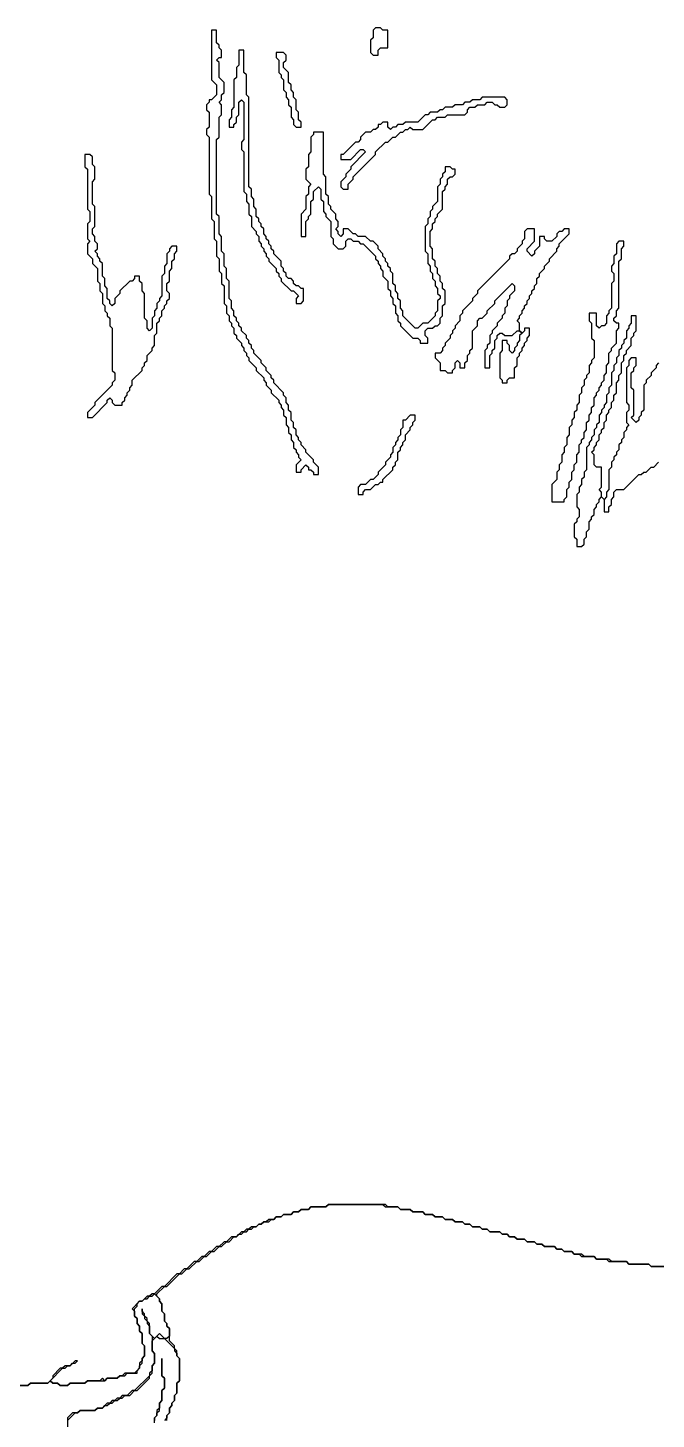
# Model space of a CAD drawing. Header units: metres. Extents: x 0 to 100, y 0 to 129.
# Drawn here: x 40.27 to 46.6, y 99.54 to 113.55 of the extents above; entities that cross this region are included whole.
import ezdxf

# ---------------------------------------------------------------- set-up
doc = ezdxf.new("R2010")
doc.units = ezdxf.units.M

msp = doc.modelspace()

# ---------------------------------------------------------------- linework, layer by layer
for points in [[(42.125, 113.525), (42.125, 113.025), (42.175, 112.975), (42.175, 112.875), (42.125, 112.825), (42.1, 112.825), (42.1, 112.8), (42.075, 112.775), (42.075, 112.725), (42.1, 112.7), (42.1, 112.55), (42.075, 112.525), (42.075, 112.475), (42.1, 112.45), (42.1, 111.875), (42.125, 111.85), (42.125, 111.625), (42.15, 111.6), (42.15, 111.425), (42.175, 111.4), (42.175, 111.25), (42.2, 111.225), (42.2, 111.1), (42.225, 111.075), (42.225, 110.975), (42.25, 110.95), (42.25, 110.775), (42.275, 110.75), (42.275, 110.675), (42.3, 110.65), (42.3, 110.6), (42.325, 110.575), (42.325, 110.55), (42.35, 110.525), (42.35, 110.475), (42.375, 110.45), (42.375, 110.425), (42.425, 110.375), (42.425, 110.35), (42.45, 110.325), (42.45, 110.3), (42.475, 110.275), (42.475, 110.25), (42.5, 110.225), (42.5, 110.2), (42.575, 110.125), (42.575, 110.1), (42.65, 110.025), (42.65, 110), (42.675, 109.975), (42.675, 109.95), (42.725, 109.9), (42.725, 109.875), (42.8, 109.8), (42.8, 109.775), (42.825, 109.75), (42.825, 109.725), (42.85, 109.7), (42.85, 109.65), (42.875, 109.625), (42.875, 109.55), (42.9, 109.525), (42.9, 109.475), (42.925, 109.45), (42.925, 109.4), (42.95, 109.375), (42.95, 109.325), (42.975, 109.3), (42.975, 109.275), (43, 109.25), (43, 109.225), (43.025, 109.2), (42.975, 109.15), (42.975, 109.075), (43.025, 109.075), (43.025, 109.1), (43.075, 109.15), (43.1, 109.125), (43.1, 109.1), (43.125, 109.1), (43.15, 109.075), (43.15, 109.05), (43.2, 109.05), (43.2, 109.125), (43.15, 109.175), (43.15, 109.2), (43.075, 109.275), (43.075, 109.3), (43.025, 109.35), (43.025, 109.375), (43, 109.4), (43, 109.425), (42.975, 109.45), (42.975, 109.5), (42.95, 109.525), (42.95, 109.575), (42.925, 109.6), (42.925, 109.675), (42.9, 109.7), (42.9, 109.75), (42.875, 109.775), (42.875, 109.825), (42.85, 109.85), (42.85, 109.875), (42.75, 109.975), (42.75, 110), (42.725, 110.025), (42.725, 110.05), (42.675, 110.1), (42.675, 110.125), (42.625, 110.175), (42.625, 110.2), (42.55, 110.275), (42.55, 110.3), (42.525, 110.325), (42.525, 110.35), (42.5, 110.375), (42.5, 110.4), (42.475, 110.425), (42.475, 110.45), (42.425, 110.5), (42.425, 110.525), (42.4, 110.55), (42.4, 110.575), (42.375, 110.6), (42.375, 110.625), (42.35, 110.65), (42.35, 110.7), (42.325, 110.725), (42.325, 110.8), (42.3, 110.825), (42.3, 111), (42.275, 111.025), (42.275, 111.125), (42.25, 111.15), (42.25, 111.275), (42.225, 111.3), (42.225, 111.45), (42.2, 111.475), (42.2, 111.65), (42.175, 111.675), (42.175, 112.425), (42.2, 112.45), (42.2, 112.65), (42.225, 112.675), (42.225, 112.775), (42.2, 112.8), (42.225, 112.825), (42.225, 112.875), (42.25, 112.9), (42.25, 113), (42.2, 113.05), (42.2, 113.2), (42.175, 113.225), (42.2, 113.25), (42.225, 113.25), (42.225, 113.325), (42.2, 113.35), (42.2, 113.375), (42.175, 113.4), (42.175, 113.525), (42.125, 113.525)], [(43.775, 113.55), (43.75, 113.525), (43.75, 113.45), (43.725, 113.425), (43.725, 113.3), (43.75, 113.275), (43.8, 113.275), (43.8, 113.325), (43.825, 113.35), (43.9, 113.35), (43.9, 113.525), (43.85, 113.525), (43.825, 113.55), (43.775, 113.55)], [(42.4, 113.325), (42.4, 113.175), (42.375, 113.15), (42.375, 113.05), (42.35, 113.025), (42.35, 112.75), (42.325, 112.725), (42.325, 112.65), (42.3, 112.625), (42.3, 112.55), (42.35, 112.55), (42.35, 112.575), (42.375, 112.6), (42.375, 112.65), (42.4, 112.675), (42.4, 112.8), (42.425, 112.825), (42.45, 112.8), (42.45, 112.425), (42.425, 112.4), (42.425, 112.325), (42.45, 112.3), (42.45, 111.9), (42.475, 111.875), (42.475, 111.8), (42.5, 111.775), (42.5, 111.675), (42.525, 111.65), (42.525, 111.55), (42.575, 111.5), (42.575, 111.475), (42.6, 111.45), (42.6, 111.4), (42.625, 111.375), (42.625, 111.35), (42.65, 111.325), (42.65, 111.3), (42.675, 111.275), (42.675, 111.25), (42.7, 111.225), (42.7, 111.2), (42.775, 111.125), (42.775, 111.1), (42.8, 111.075), (42.8, 111.05), (42.825, 111.025), (42.825, 111), (42.925, 110.9), (42.95, 110.9), (43, 110.85), (42.975, 110.825), (42.975, 110.775), (43.025, 110.775), (43.05, 110.8), (43.05, 110.925), (43.025, 110.925), (43, 110.95), (42.975, 110.95), (42.95, 110.975), (42.95, 111), (42.925, 111.025), (42.9, 111.025), (42.875, 111.05), (42.875, 111.075), (42.85, 111.1), (42.85, 111.125), (42.825, 111.15), (42.825, 111.2), (42.75, 111.275), (42.75, 111.3), (42.725, 111.325), (42.725, 111.35), (42.7, 111.375), (42.7, 111.4), (42.675, 111.425), (42.675, 111.45), (42.65, 111.475), (42.65, 111.525), (42.625, 111.55), (42.625, 111.575), (42.6, 111.6), (42.6, 111.625), (42.575, 111.65), (42.575, 111.725), (42.55, 111.75), (42.55, 111.825), (42.525, 111.85), (42.525, 111.925), (42.5, 111.95), (42.5, 112.85), (42.475, 112.875), (42.475, 113.075), (42.45, 113.1), (42.45, 113.325), (42.4, 113.325)], [(42.775, 113.3), (42.775, 113.25), (42.8, 113.225), (42.8, 113.1), (42.825, 113.075), (42.825, 113.05), (42.85, 113.025), (42.85, 112.925), (42.875, 112.9), (42.875, 112.85), (42.9, 112.825), (42.9, 112.775), (42.925, 112.75), (42.925, 112.65), (42.95, 112.625), (42.95, 112.575), (42.975, 112.55), (43.025, 112.55), (43.025, 112.6), (43, 112.625), (43, 112.7), (42.975, 112.725), (42.975, 112.825), (42.95, 112.85), (42.95, 112.9), (42.925, 112.925), (42.925, 112.975), (42.9, 113), (42.9, 113.1), (42.85, 113.15), (42.85, 113.2), (42.875, 113.225), (42.875, 113.275), (42.85, 113.3), (42.775, 113.3)], [(44.85, 112.85), (44.825, 112.825), (44.75, 112.825), (44.725, 112.8), (44.675, 112.8), (44.65, 112.775), (44.575, 112.775), (44.55, 112.75), (44.475, 112.75), (44.45, 112.725), (44.425, 112.725), (44.4, 112.7), (44.325, 112.7), (44.3, 112.675), (44.275, 112.675), (44.2, 112.6), (44.075, 112.6), (44.05, 112.575), (44, 112.575), (43.975, 112.55), (43.95, 112.55), (43.925, 112.525), (43.9, 112.55), (43.9, 112.6), (43.85, 112.6), (43.825, 112.575), (43.8, 112.575), (43.8, 112.55), (43.775, 112.525), (43.75, 112.525), (43.725, 112.5), (43.675, 112.5), (43.625, 112.45), (43.625, 112.425), (43.6, 112.4), (43.575, 112.4), (43.45, 112.275), (43.425, 112.275), (43.425, 112.225), (43.525, 112.225), (43.625, 112.325), (43.65, 112.325), (43.675, 112.3), (43.525, 112.15), (43.525, 112.125), (43.475, 112.075), (43.475, 112.05), (43.425, 112), (43.425, 111.95), (43.45, 111.925), (43.5, 111.925), (43.5, 111.975), (43.55, 112.025), (43.55, 112.05), (43.775, 112.275), (43.775, 112.3), (43.875, 112.4), (43.9, 112.4), (43.95, 112.45), (43.975, 112.45), (44.025, 112.5), (44.05, 112.5), (44.075, 112.525), (44.1, 112.525), (44.125, 112.55), (44.15, 112.525), (44.25, 112.525), (44.35, 112.625), (44.375, 112.625), (44.4, 112.65), (44.475, 112.65), (44.5, 112.675), (44.675, 112.675), (44.7, 112.7), (44.7, 112.725), (44.725, 112.75), (44.775, 112.75), (44.8, 112.775), (44.875, 112.775), (44.9, 112.8), (44.95, 112.8), (44.975, 112.775), (45, 112.775), (45.025, 112.75), (45.075, 112.75), (45.1, 112.775), (45.1, 112.825), (45.075, 112.85), (44.85, 112.85)], [(43.15, 112.5), (43.15, 112.475), (43.125, 112.45), (43.125, 112.3), (43.1, 112.275), (43.1, 112.15), (43.075, 112.125), (43.075, 112.025), (43.125, 111.975), (43.1, 111.95), (43.1, 111.875), (43.075, 111.85), (43.075, 111.725), (43.025, 111.675), (43.025, 111.45), (43.075, 111.45), (43.075, 111.6), (43.1, 111.625), (43.1, 111.65), (43.125, 111.675), (43.125, 111.8), (43.15, 111.825), (43.15, 111.9), (43.2, 111.95), (43.225, 111.925), (43.225, 111.825), (43.25, 111.8), (43.25, 111.7), (43.275, 111.675), (43.275, 111.65), (43.325, 111.6), (43.325, 111.45), (43.35, 111.425), (43.35, 111.375), (43.4, 111.325), (43.45, 111.325), (43.475, 111.35), (43.475, 111.4), (43.5, 111.425), (43.525, 111.425), (43.55, 111.4), (43.6, 111.4), (43.625, 111.375), (43.65, 111.375), (43.775, 111.25), (43.775, 111.225), (43.8, 111.2), (43.8, 111.175), (43.825, 111.15), (43.825, 111.125), (43.85, 111.1), (43.85, 111.05), (43.9, 111), (43.9, 110.925), (43.925, 110.9), (43.925, 110.85), (43.95, 110.825), (43.95, 110.775), (43.975, 110.75), (43.975, 110.675), (44, 110.65), (44, 110.6), (44.025, 110.575), (44.025, 110.55), (44.15, 110.425), (44.2, 110.425), (44.225, 110.4), (44.225, 110.375), (44.3, 110.375), (44.3, 110.425), (44.275, 110.45), (44.275, 110.5), (44.3, 110.525), (44.35, 110.525), (44.375, 110.55), (44.4, 110.55), (44.425, 110.575), (44.425, 110.625), (44.45, 110.65), (44.45, 110.75), (44.475, 110.775), (44.475, 110.9), (44.45, 110.925), (44.45, 110.975), (44.425, 111), (44.425, 111.05), (44.4, 111.075), (44.4, 111.125), (44.375, 111.15), (44.375, 111.2), (44.35, 111.225), (44.35, 111.325), (44.325, 111.35), (44.325, 111.5), (44.35, 111.525), (44.35, 111.575), (44.375, 111.6), (44.375, 111.625), (44.4, 111.65), (44.4, 111.675), (44.45, 111.725), (44.45, 111.9), (44.475, 111.925), (44.475, 111.95), (44.5, 111.975), (44.5, 112.025), (44.525, 112.05), (44.55, 112.05), (44.575, 112.075), (44.575, 112.125), (44.55, 112.125), (44.525, 112.15), (44.475, 112.15), (44.475, 112.1), (44.45, 112.075), (44.45, 112.05), (44.425, 112.025), (44.425, 111.975), (44.4, 111.95), (44.4, 111.8), (44.35, 111.75), (44.35, 111.725), (44.325, 111.7), (44.325, 111.65), (44.3, 111.625), (44.3, 111.575), (44.275, 111.55), (44.275, 111.3), (44.3, 111.275), (44.3, 111.175), (44.325, 111.15), (44.325, 111.1), (44.35, 111.075), (44.35, 111.025), (44.375, 111), (44.375, 110.95), (44.4, 110.925), (44.4, 110.875), (44.425, 110.85), (44.425, 110.825), (44.4, 110.8), (44.4, 110.7), (44.375, 110.675), (44.375, 110.65), (44.3, 110.575), (44.25, 110.575), (44.2, 110.525), (44.175, 110.525), (44.05, 110.65), (44.05, 110.7), (44.025, 110.725), (44.025, 110.8), (44, 110.825), (44, 110.875), (43.975, 110.9), (43.975, 110.95), (43.95, 110.975), (43.95, 111.075), (43.925, 111.1), (43.925, 111.125), (43.9, 111.15), (43.9, 111.175), (43.875, 111.2), (43.875, 111.225), (43.85, 111.25), (43.85, 111.275), (43.8, 111.325), (43.8, 111.35), (43.75, 111.4), (43.725, 111.4), (43.675, 111.45), (43.6, 111.45), (43.575, 111.475), (43.55, 111.475), (43.5, 111.525), (43.45, 111.525), (43.45, 111.475), (43.425, 111.45), (43.4, 111.475), (43.4, 111.5), (43.375, 111.525), (43.4, 111.55), (43.4, 111.6), (43.375, 111.625), (43.375, 111.675), (43.325, 111.725), (43.325, 111.75), (43.3, 111.775), (43.3, 111.85), (43.275, 111.875), (43.275, 112.05), (43.25, 112.075), (43.25, 112.5), (43.15, 112.5)], [(40.85, 112.275), (40.85, 112.15), (40.875, 112.125), (40.875, 111.725), (40.9, 111.7), (40.9, 111.6), (40.875, 111.575), (40.875, 111.425), (40.9, 111.4), (40.875, 111.375), (40.875, 111.275), (40.925, 111.225), (40.925, 111.175), (40.975, 111.125), (40.975, 111), (41, 110.975), (41, 110.9), (41.025, 110.875), (41.025, 110.775), (41.05, 110.75), (41.05, 110.7), (41.075, 110.675), (41.075, 110.65), (41.1, 110.625), (41.1, 110.55), (41.125, 110.525), (41.125, 110.1), (41.15, 110.075), (41.15, 110), (41.125, 109.975), (41.125, 109.95), (40.95, 109.775), (40.95, 109.75), (40.875, 109.675), (40.875, 109.625), (40.925, 109.625), (41.075, 109.775), (41.075, 109.8), (41.1, 109.825), (41.125, 109.8), (41.125, 109.775), (41.15, 109.75), (41.225, 109.75), (41.225, 109.775), (41.25, 109.8), (41.25, 109.825), (41.275, 109.85), (41.275, 109.875), (41.3, 109.9), (41.3, 109.925), (41.325, 109.95), (41.325, 110), (41.425, 110.1), (41.425, 110.125), (41.45, 110.15), (41.45, 110.175), (41.475, 110.2), (41.475, 110.25), (41.525, 110.3), (41.525, 110.325), (41.55, 110.35), (41.55, 110.45), (41.575, 110.475), (41.575, 110.575), (41.6, 110.6), (41.6, 110.625), (41.625, 110.65), (41.625, 110.7), (41.65, 110.725), (41.65, 110.75), (41.675, 110.775), (41.675, 110.8), (41.7, 110.825), (41.7, 110.875), (41.675, 110.9), (41.675, 110.975), (41.7, 111), (41.7, 111.1), (41.725, 111.125), (41.725, 111.2), (41.75, 111.225), (41.75, 111.275), (41.775, 111.3), (41.775, 111.35), (41.725, 111.35), (41.7, 111.325), (41.7, 111.3), (41.675, 111.275), (41.675, 111.175), (41.65, 111.15), (41.65, 111.075), (41.625, 111.05), (41.625, 110.85), (41.6, 110.825), (41.6, 110.8), (41.575, 110.775), (41.575, 110.725), (41.55, 110.7), (41.55, 110.65), (41.525, 110.625), (41.525, 110.525), (41.5, 110.5), (41.475, 110.525), (41.475, 110.6), (41.45, 110.625), (41.45, 110.875), (41.425, 110.9), (41.425, 110.975), (41.4, 111), (41.4, 111.05), (41.35, 111.05), (41.35, 111.025), (41.325, 111), (41.3, 111), (41.2, 110.9), (41.2, 110.875), (41.15, 110.825), (41.15, 110.775), (41.125, 110.75), (41.1, 110.775), (41.1, 110.8), (41.075, 110.825), (41.075, 110.925), (41.05, 110.95), (41.05, 111.025), (41.025, 111.05), (41.025, 111.175), (41, 111.2), (41, 111.225), (40.975, 111.25), (40.975, 111.275), (40.95, 111.3), (40.975, 111.325), (40.975, 111.375), (40.95, 111.4), (40.95, 111.45), (40.925, 111.475), (40.925, 111.525), (40.95, 111.55), (40.95, 111.75), (40.925, 111.775), (40.925, 112), (40.95, 112.025), (40.95, 112.15), (40.925, 112.175), (40.925, 112.25), (40.9, 112.275), (40.85, 112.275)], [(45.3, 111.525), (45.275, 111.5), (45.275, 111.425), (45.25, 111.4), (45.25, 111.375), (45.2, 111.325), (45.2, 111.3), (45.175, 111.275), (45.15, 111.275), (45.125, 111.25), (45.125, 111.225), (44.8, 110.9), (44.8, 110.875), (44.75, 110.825), (44.75, 110.8), (44.65, 110.7), (44.65, 110.675), (44.625, 110.65), (44.625, 110.6), (44.575, 110.55), (44.575, 110.525), (44.55, 110.5), (44.55, 110.475), (44.525, 110.45), (44.525, 110.425), (44.475, 110.375), (44.475, 110.35), (44.45, 110.325), (44.45, 110.3), (44.425, 110.275), (44.375, 110.275), (44.375, 110.225), (44.425, 110.175), (44.425, 110.1), (44.475, 110.1), (44.5, 110.075), (44.55, 110.075), (44.55, 110.1), (44.575, 110.125), (44.575, 110.175), (44.6, 110.2), (44.625, 110.175), (44.625, 110.125), (44.675, 110.125), (44.675, 110.175), (44.7, 110.2), (44.7, 110.25), (44.725, 110.275), (44.725, 110.3), (44.75, 110.325), (44.75, 110.5), (44.8, 110.55), (44.8, 110.6), (44.825, 110.625), (44.85, 110.625), (44.9, 110.675), (44.9, 110.7), (44.975, 110.775), (44.975, 110.8), (45.15, 110.975), (45.175, 110.95), (45.175, 110.9), (45.125, 110.85), (45.125, 110.825), (45.1, 110.8), (45.1, 110.75), (45.075, 110.725), (45.075, 110.675), (45.05, 110.65), (45.05, 110.625), (45, 110.575), (45, 110.55), (44.95, 110.5), (44.95, 110.475), (44.925, 110.45), (44.925, 110.375), (44.9, 110.35), (44.9, 110.325), (44.875, 110.3), (44.875, 110.125), (44.925, 110.125), (44.925, 110.25), (44.95, 110.275), (44.95, 110.3), (44.975, 110.325), (44.975, 110.4), (45, 110.425), (45, 110.45), (45.025, 110.475), (45.05, 110.475), (45.075, 110.45), (45.15, 110.45), (45.2, 110.5), (45.225, 110.5), (45.25, 110.475), (45.225, 110.45), (45.225, 110.4), (45.2, 110.375), (45.2, 110.35), (45.175, 110.325), (45.175, 110.3), (45.15, 110.275), (45.125, 110.3), (45.125, 110.35), (45.1, 110.375), (45.1, 110.4), (45.05, 110.4), (45.05, 110.3), (45.025, 110.275), (45.025, 110.025), (45.05, 110), (45.05, 109.975), (45.1, 109.975), (45.1, 110), (45.125, 110.025), (45.175, 110.025), (45.175, 110.125), (45.2, 110.15), (45.2, 110.225), (45.225, 110.25), (45.225, 110.275), (45.25, 110.3), (45.25, 110.325), (45.275, 110.35), (45.275, 110.375), (45.3, 110.4), (45.3, 110.425), (45.325, 110.45), (45.325, 110.525), (45.275, 110.525), (45.275, 110.5), (45.25, 110.475), (45.225, 110.5), (45.225, 110.575), (45.2, 110.6), (45.225, 110.625), (45.225, 110.65), (45.25, 110.675), (45.25, 110.7), (45.275, 110.725), (45.275, 110.75), (45.3, 110.775), (45.3, 110.8), (45.325, 110.825), (45.325, 110.85), (45.35, 110.875), (45.35, 110.9), (45.375, 110.925), (45.375, 110.95), (45.4, 110.975), (45.4, 111.025), (45.425, 111.05), (45.425, 111.075), (45.475, 111.125), (45.475, 111.15), (45.525, 111.2), (45.525, 111.225), (45.6, 111.3), (45.6, 111.325), (45.625, 111.35), (45.625, 111.375), (45.725, 111.475), (45.725, 111.525), (45.675, 111.525), (45.65, 111.5), (45.625, 111.5), (45.6, 111.475), (45.6, 111.45), (45.55, 111.4), (45.5, 111.4), (45.475, 111.425), (45.475, 111.45), (45.425, 111.45), (45.425, 111.35), (45.375, 111.3), (45.375, 111.275), (45.35, 111.25), (45.3, 111.3), (45.3, 111.325), (45.375, 111.4), (45.375, 111.525), (45.3, 111.525)], [(46.225, 111.4), (46.2, 111.375), (46.2, 111.275), (46.175, 111.25), (46.175, 111.175), (46.15, 111.15), (46.15, 111.1), (46.175, 111.075), (46.175, 111), (46.15, 110.975), (46.15, 110.725), (46.125, 110.7), (46.125, 110.675), (46.1, 110.65), (46.1, 110.575), (46.075, 110.55), (46.05, 110.55), (46.025, 110.525), (46, 110.55), (46, 110.675), (45.925, 110.675), (45.925, 110.6), (45.95, 110.575), (45.95, 110.425), (45.975, 110.4), (45.975, 110.225), (45.95, 110.2), (45.95, 110.175), (45.925, 110.15), (45.925, 110.075), (45.9, 110.05), (45.9, 110.025), (45.875, 110), (45.875, 109.95), (45.85, 109.925), (45.85, 109.875), (45.825, 109.85), (45.825, 109.775), (45.8, 109.75), (45.8, 109.7), (45.775, 109.675), (45.775, 109.625), (45.75, 109.6), (45.75, 109.55), (45.725, 109.525), (45.725, 109.45), (45.7, 109.425), (45.7, 109.35), (45.675, 109.325), (45.675, 109.275), (45.65, 109.25), (45.65, 109.175), (45.625, 109.15), (45.625, 109.1), (45.6, 109.075), (45.6, 109), (45.55, 108.95), (45.55, 108.775), (45.675, 108.775), (45.675, 108.8), (45.7, 108.825), (45.7, 108.9), (45.725, 108.925), (45.725, 108.975), (45.75, 109), (45.75, 109.075), (45.775, 109.1), (45.775, 109.15), (45.8, 109.175), (45.8, 109.25), (45.825, 109.275), (45.825, 109.35), (45.85, 109.375), (45.85, 109.4), (45.875, 109.425), (45.875, 109.475), (45.9, 109.5), (45.9, 109.575), (45.925, 109.6), (45.925, 109.65), (45.95, 109.675), (45.95, 109.725), (45.975, 109.75), (45.975, 109.825), (46, 109.85), (46, 109.875), (46.025, 109.9), (46.025, 109.925), (46.05, 109.95), (46.05, 109.975), (46.075, 110), (46.075, 110.05), (46.1, 110.075), (46.1, 110.15), (46.125, 110.175), (46.125, 110.275), (46.15, 110.3), (46.15, 110.325), (46.2, 110.375), (46.2, 110.5), (46.225, 110.525), (46.225, 110.575), (46.2, 110.575), (46.175, 110.6), (46.175, 110.625), (46.2, 110.65), (46.2, 110.7), (46.225, 110.725), (46.225, 111.2), (46.25, 111.225), (46.25, 111.325), (46.275, 111.35), (46.275, 111.4), (46.225, 111.4)], [(46.625, 110.175), (46.6, 110.15), (46.6, 110.125), (46.55, 110.075), (46.55, 110.05), (46.5, 110), (46.5, 109.975), (46.475, 109.95), (46.475, 109.7), (46.45, 109.675), (46.45, 109.65), (46.425, 109.625), (46.425, 109.6), (46.4, 109.575), (46.35, 109.625), (46.375, 109.65), (46.375, 109.9), (46.35, 109.925), (46.35, 110.075), (46.375, 110.1), (46.375, 110.125), (46.4, 110.15), (46.4, 110.225), (46.35, 110.225), (46.325, 110.2), (46.325, 110.15), (46.3, 110.125), (46.3, 109.775), (46.325, 109.75), (46.325, 109.7), (46.3, 109.675), (46.3, 109.575), (46.325, 109.55), (46.3, 109.525), (46.3, 109.5), (46.275, 109.475), (46.275, 109.425), (46.25, 109.4), (46.25, 109.375), (46.225, 109.35), (46.225, 109.3), (46.2, 109.275), (46.2, 109.25), (46.175, 109.225), (46.175, 109.2), (46.15, 109.175), (46.15, 109.125), (46.125, 109.1), (46.125, 108.9), (46.1, 108.875), (46.1, 108.825), (46.075, 108.8), (46.05, 108.825), (46.05, 108.875), (46.025, 108.9), (46.05, 108.925), (46.05, 109.125), (46, 109.125), (45.975, 109.15), (45.975, 109.25), (45.95, 109.275), (45.975, 109.3), (45.975, 109.325), (46, 109.35), (46, 109.375), (46.025, 109.4), (46.025, 109.45), (46.05, 109.475), (46.05, 109.5), (46.075, 109.525), (46.075, 109.575), (46.1, 109.6), (46.1, 109.65), (46.125, 109.675), (46.125, 109.7), (46.15, 109.725), (46.15, 109.775), (46.175, 109.8), (46.175, 109.85), (46.2, 109.875), (46.2, 109.975), (46.225, 110), (46.225, 110.05), (46.25, 110.075), (46.25, 110.175), (46.275, 110.2), (46.275, 110.25), (46.3, 110.275), (46.3, 110.3), (46.35, 110.35), (46.35, 110.425), (46.375, 110.45), (46.375, 110.475), (46.4, 110.5), (46.4, 110.65), (46.35, 110.65), (46.35, 110.575), (46.325, 110.55), (46.325, 110.525), (46.3, 110.5), (46.3, 110.425), (46.275, 110.4), (46.275, 110.375), (46.25, 110.35), (46.25, 110.325), (46.225, 110.3), (46.225, 110.25), (46.2, 110.225), (46.2, 110.175), (46.175, 110.15), (46.175, 110.1), (46.15, 110.075), (46.15, 109.95), (46.125, 109.925), (46.125, 109.875), (46.1, 109.85), (46.1, 109.775), (46.075, 109.75), (46.075, 109.725), (46.05, 109.7), (46.05, 109.675), (46.025, 109.65), (46.025, 109.575), (46, 109.55), (46, 109.525), (45.975, 109.5), (45.975, 109.45), (45.95, 109.425), (45.95, 109.4), (45.925, 109.375), (45.925, 109.35), (45.9, 109.325), (45.9, 109.1), (45.875, 109.075), (45.875, 109.025), (45.85, 109), (45.85, 108.95), (45.825, 108.925), (45.825, 108.875), (45.8, 108.85), (45.8, 108.725), (45.825, 108.7), (45.825, 108.625), (45.8, 108.6), (45.8, 108.575), (45.775, 108.55), (45.775, 108.425), (45.8, 108.4), (45.8, 108.325), (45.85, 108.325), (45.875, 108.35), (45.875, 108.4), (45.9, 108.425), (45.9, 108.475), (45.925, 108.5), (45.925, 108.575), (45.95, 108.6), (45.95, 108.625), (45.975, 108.65), (45.975, 108.7), (46, 108.725), (46, 108.75), (46.025, 108.775), (46.025, 108.8), (46.05, 108.825), (46.075, 108.8), (46.075, 108.675), (46.125, 108.675), (46.125, 108.725), (46.15, 108.75), (46.15, 108.8), (46.175, 108.825), (46.175, 108.875), (46.2, 108.9), (46.275, 108.9), (46.425, 109.05), (46.45, 109.05), (46.475, 109.075), (46.5, 109.075), (46.55, 109.125), (46.575, 109.125), (46.625, 109.175)], [(44.125, 109.65), (44.075, 109.6), (44.05, 109.6), (44.05, 109.525), (44.025, 109.5), (44.025, 109.45), (44, 109.425), (44, 109.4), (43.975, 109.375), (43.975, 109.35), (43.95, 109.325), (43.95, 109.275), (43.925, 109.25), (43.925, 109.225), (43.875, 109.175), (43.875, 109.15), (43.8, 109.075), (43.8, 109.05), (43.75, 109), (43.725, 109), (43.675, 108.95), (43.625, 108.95), (43.6, 108.925), (43.6, 108.85), (43.65, 108.85), (43.65, 108.875), (43.675, 108.9), (43.725, 108.9), (43.775, 108.95), (43.8, 108.95), (43.825, 108.975), (43.85, 108.975), (43.85, 109), (43.95, 109.1), (43.95, 109.125), (43.975, 109.15), (43.975, 109.175), (44, 109.2), (44, 109.275), (44.025, 109.3), (44.025, 109.325), (44.05, 109.35), (44.05, 109.375), (44.075, 109.4), (44.075, 109.45), (44.125, 109.5), (44.125, 109.525), (44.15, 109.55), (44.15, 109.575), (44.175, 109.6), (44.175, 109.65), (44.125, 109.65)], [(46.9, 101.075), (46.55, 101.075), (46.525, 101.1), (46.325, 101.1), (46.3, 101.125), (46.15, 101.125), (46.125, 101.15), (46, 101.15), (45.975, 101.175), (45.875, 101.175), (45.85, 101.2), (45.775, 101.2), (45.75, 101.225), (45.675, 101.225), (45.65, 101.25), (45.6, 101.25), (45.575, 101.275), (45.475, 101.275), (45.45, 101.3), (45.4, 101.3), (45.375, 101.325), (45.3, 101.325), (45.275, 101.35), (45.2, 101.35), (45.175, 101.375), (45.125, 101.375), (45.1, 101.4), (45.05, 101.4), (45.025, 101.425), (44.925, 101.425), (44.9, 101.45), (44.85, 101.45), (44.825, 101.475), (44.75, 101.475), (44.725, 101.5), (44.675, 101.5), (44.65, 101.525), (44.575, 101.525), (44.55, 101.55), (44.475, 101.55), (44.45, 101.575), (44.375, 101.575), (44.35, 101.6), (44.275, 101.6), (44.25, 101.625), (44.15, 101.625), (44.125, 101.65), (44.025, 101.65), (44, 101.675), (43.9, 101.675), (43.875, 101.7), (43.3, 101.7), (43.275, 101.675), (43.125, 101.675), (43.1, 101.65), (43.025, 101.65), (43, 101.625), (42.95, 101.625), (42.925, 101.6), (42.85, 101.6), (42.825, 101.575), (42.775, 101.575), (42.75, 101.55), (42.7, 101.55), (42.675, 101.525), (42.65, 101.525), (42.625, 101.5), (42.6, 101.5), (42.575, 101.475), (42.525, 101.475), (42.5, 101.45), (42.475, 101.45), (42.45, 101.425), (42.425, 101.425), (42.375, 101.375), (42.325, 101.375), (42.275, 101.325), (42.25, 101.325), (42.2, 101.275), (42.175, 101.275), (42.125, 101.225), (42.1, 101.225), (42.05, 101.175), (42.025, 101.175), (41.975, 101.125), (41.95, 101.125), (41.875, 101.05), (41.85, 101.05), (41.8, 101), (41.775, 101), (41.65, 100.875), (41.625, 100.875), (41.55, 100.8), (41.525, 100.8), (41.5, 100.775), (41.475, 100.775), (41.425, 100.725), (41.4, 100.725), (41.325, 100.65), (41.35, 100.625), (41.35, 100.575), (41.375, 100.55), (41.375, 100.5), (41.4, 100.475), (41.4, 100.425), (41.425, 100.4), (41.425, 100.3), (41.45, 100.275), (41.45, 100.175), (41.425, 100.15), (41.425, 100.125), (41.4, 100.1), (41.4, 100.05), (41.35, 100), (41.25, 100), (41.225, 99.975), (41.2, 99.975), (41.175, 99.95), (41.075, 99.95), (41.05, 99.925), (41.025, 99.95), (41, 99.925), (40.875, 99.925), (40.85, 99.9), (40.7, 99.9), (40.675, 99.875), (40.6, 99.875), (40.575, 99.9), (40.525, 99.9), (40.5, 99.925), (40.625, 100.05), (40.65, 100.05), (40.675, 100.075), (40.7, 100.075), (40.725, 100.1), (40.75, 100.1), (40.775, 100.125), (40.75, 100.125), (40.7, 100.075), (40.65, 100.075), (40.625, 100.05), (40.6, 100.05), (40.525, 99.975), (40.525, 99.95), (40.475, 99.9), (40.3, 99.9), (40.275, 99.875), (40.125, 99.875)], [(41.675, 99.525), (41.675, 99.575), (41.7, 99.6), (41.7, 99.65), (41.725, 99.675), (41.725, 99.7), (41.75, 99.725), (41.75, 99.775), (41.775, 99.8), (41.775, 99.9), (41.8, 99.925), (41.8, 100.15), (41.775, 100.175), (41.775, 100.225), (41.75, 100.25), (41.75, 100.275), (41.7, 100.325), (41.7, 100.45), (41.675, 100.475), (41.675, 100.5), (41.65, 100.525), (41.65, 100.6), (41.625, 100.625), (41.625, 100.7), (41.6, 100.725), (41.6, 100.75), (41.575, 100.775), (41.575, 100.8), (41.65, 100.875), (41.675, 100.875), (41.8, 101), (41.825, 101), (41.875, 101.05), (41.9, 101.05), (41.975, 101.125), (42, 101.125), (42.05, 101.175), (42.075, 101.175), (42.125, 101.225), (42.15, 101.225), (42.2, 101.275), (42.225, 101.275), (42.275, 101.325), (42.3, 101.325), (42.35, 101.375), (42.375, 101.375), (42.4, 101.4), (42.425, 101.4), (42.45, 101.425), (42.475, 101.425), (42.5, 101.45), (42.525, 101.45), (42.55, 101.475), (42.575, 101.475), (42.6, 101.5), (42.625, 101.5), (42.65, 101.525), (42.7, 101.525), (42.725, 101.55), (42.75, 101.55), (42.775, 101.575), (42.825, 101.575), (42.85, 101.6), (42.925, 101.6), (42.95, 101.625), (43, 101.625), (43.025, 101.65), (43.1, 101.65), (43.125, 101.675), (43.275, 101.675), (43.3, 101.7), (43.85, 101.7), (43.875, 101.675), (44, 101.675), (44.025, 101.65), (44.125, 101.65), (44.15, 101.625), (44.25, 101.625), (44.275, 101.6), (44.35, 101.6), (44.375, 101.575), (44.45, 101.575), (44.475, 101.55), (44.55, 101.55), (44.575, 101.525), (44.65, 101.525), (44.675, 101.5), (44.725, 101.5), (44.75, 101.475), (44.825, 101.475), (44.85, 101.45), (44.9, 101.45), (44.925, 101.425), (45.025, 101.425), (45.05, 101.4), (45.1, 101.4), (45.125, 101.375), (45.175, 101.375), (45.2, 101.35), (45.275, 101.35), (45.3, 101.325), (45.375, 101.325), (45.4, 101.3), (45.45, 101.3), (45.475, 101.275), (45.575, 101.275), (45.6, 101.25), (45.65, 101.25), (45.675, 101.225), (45.75, 101.225), (45.775, 101.2), (45.825, 101.2), (45.85, 101.175), (45.975, 101.175), (46, 101.15), (46.1, 101.15), (46.125, 101.125), (46.3, 101.125), (46.325, 101.1), (46.525, 101.1), (46.55, 101.075), (46.9, 101.075)], [(40.125, 99.875), (40.275, 99.875), (40.3, 99.9), (40.475, 99.9), (40.5, 99.925), (40.525, 99.9), (40.575, 99.9), (40.6, 99.875), (40.675, 99.875), (40.7, 99.9), (40.85, 99.9), (40.875, 99.925), (41.05, 99.925), (41.075, 99.95), (41.175, 99.95), (41.2, 99.975), (41.25, 99.975), (41.275, 100), (41.375, 100), (41.375, 100.025), (41.4, 100.05), (41.4, 100.075), (41.425, 100.1), (41.425, 100.15), (41.45, 100.175), (41.45, 100.275), (41.425, 100.3), (41.425, 100.4), (41.4, 100.425), (41.4, 100.475), (41.375, 100.5), (41.375, 100.55), (41.35, 100.575), (41.35, 100.65), (41.375, 100.675), (41.375, 100.7), (41.4, 100.725), (41.425, 100.725), (41.45, 100.75), (41.475, 100.75), (41.5, 100.775), (41.525, 100.775), (41.55, 100.8), (41.6, 100.75), (41.6, 100.725), (41.625, 100.7), (41.625, 100.625), (41.65, 100.6), (41.65, 100.525), (41.675, 100.5), (41.675, 100.475), (41.7, 100.45), (41.7, 100.375), (41.675, 100.35), (41.65, 100.35), (41.6, 100.4), (41.55, 100.35), (41.5, 100.4), (41.5, 100.5), (41.475, 100.525), (41.475, 100.55), (41.45, 100.575), (41.45, 100.6), (41.425, 100.625), (41.425, 100.65), (41.425, 100.6), (41.45, 100.575), (41.45, 100.55), (41.475, 100.525), (41.475, 100.5), (41.5, 100.475), (41.5, 100.4), (41.525, 100.375), (41.525, 100.225), (41.55, 100.2), (41.55, 100.1), (41.525, 100.075), (41.525, 100.025), (41.5, 100), (41.5, 99.975), (41.35, 99.825), (41.325, 99.825), (41.275, 99.775), (41.225, 99.775), (41.2, 99.75), (41.175, 99.75), (41.15, 99.725), (41.125, 99.725), (41.1, 99.7), (41.075, 99.7), (41.025, 99.65), (40.975, 99.65), (40.95, 99.625), (40.8, 99.625), (40.775, 99.6), (40.725, 99.6), (40.675, 99.55), (40.675, 99.425)], [(40.675, 99.525), (40.75, 99.6), (40.775, 99.6), (40.8, 99.625), (40.95, 99.625), (40.975, 99.65), (41.025, 99.65), (41.05, 99.675), (41.075, 99.675), (41.1, 99.7), (41.125, 99.7), (41.15, 99.725), (41.175, 99.725), (41.2, 99.75), (41.225, 99.75), (41.25, 99.775), (41.3, 99.775), (41.35, 99.825), (41.375, 99.825), (41.5, 99.95), (41.5, 99.975), (41.525, 100), (41.525, 100.075), (41.55, 100.1), (41.55, 100.2), (41.525, 100.225), (41.525, 100.325), (41.575, 100.375), (41.6, 100.35), (41.65, 100.35), (41.75, 100.25), (41.75, 100.225), (41.775, 100.2), (41.775, 100.175), (41.8, 100.15), (41.8, 99.925), (41.775, 99.9), (41.775, 99.8), (41.75, 99.775), (41.75, 99.725), (41.725, 99.7), (41.725, 99.675), (41.7, 99.65), (41.7, 99.6), (41.675, 99.575), (41.675, 99.55), (41.65, 99.525)], [(41.55, 99.5), (41.55, 99.55), (41.575, 99.575), (41.575, 99.6), (41.6, 99.625), (41.6, 99.7), (41.625, 99.725), (41.625, 99.825), (41.65, 99.85), (41.65, 99.95), (41.625, 99.975), (41.625, 100.15), (41.625, 99.975), (41.65, 99.95), (41.65, 99.85), (41.625, 99.825), (41.625, 99.725), (41.6, 99.7), (41.6, 99.65), (41.575, 99.625), (41.575, 99.575), (41.55, 99.55), (41.55, 99.525)]]:
    msp.add_lwpolyline(points)

doc.saveas('drawing.dxf')
